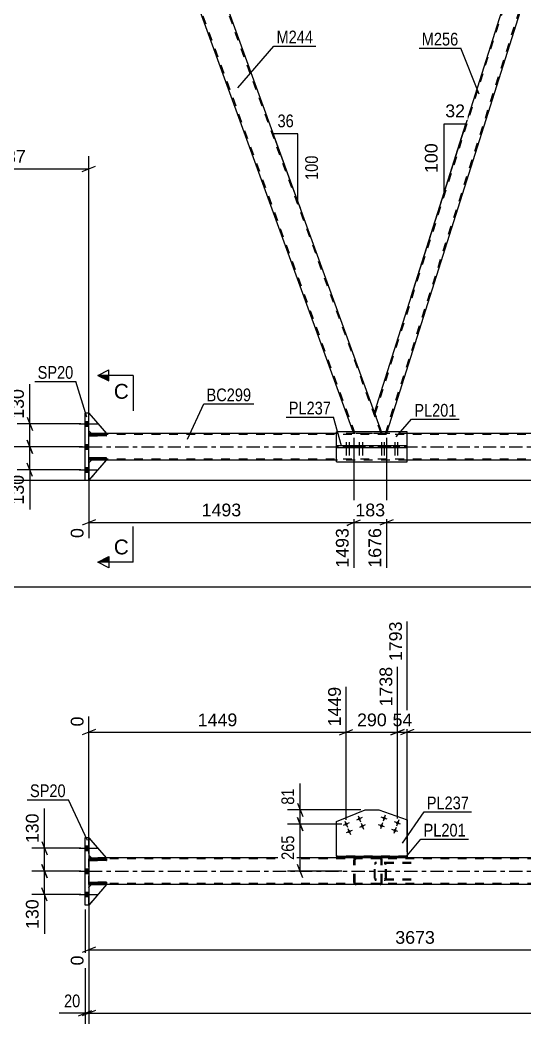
# Model space of a CAD drawing. Header units: millimetres. Extents: x 0 to 841, y -266 to 594.
# Drawn here: x 114.6 to 228.3, y 145.5 to 371.4 of the extents above; entities that cross this region are included whole.
import ezdxf

# ---------------------------------------------------------------- set-up
doc = ezdxf.new("R2010")
doc.units = ezdxf.units.MM
doc.linetypes.add('DXK_LINE_DOT2', pattern=[3.9198, 1.9599, -1.9599])
doc.linetypes.add('DXK_LINE_DOT3', pattern=[5.9187, 2.979, -0.9799, 0.9799, -0.9799])
doc.styles.add('Arial', font='arial.ttf', dxfattribs={"height": 0.2})
doc.styles.add('Arial Narrow', font='ARIALN.TTF', dxfattribs={"height": 0.2})

# ---------------------------------------------------------------- blocks, each defined once
blk = doc.blocks.new('Bolt-317311845-5845 - 5789')
at = {"linetype": 'Continuous'}
for points in [[(130.06, 280.06), (130.06, 281.1), (129.26, 281.1), (129.26, 280.06)], [(130.06, 280.06), (130.06, 281.1), (129.26, 281.1), (129.26, 280.06)], [(130.06, 280.06), (130.06, 281.1), (129.26, 281.1), (129.26, 280.06)], [(130.06, 274.86), (130.06, 275.9), (129.26, 275.9), (129.26, 274.86)], [(130.06, 274.86), (130.06, 275.9), (129.26, 275.9), (129.26, 274.86)], [(130.06, 269.66), (130.06, 270.7), (129.26, 270.7), (129.26, 269.66)], [(130.06, 269.66), (130.06, 270.7), (129.26, 270.7), (129.26, 269.66)], [(130.06, 269.66), (130.06, 270.7), (129.26, 270.7), (129.26, 269.66)]]:
    blk.add_hatch(color=1, dxfattribs=at).paths.add_polyline_path(points)
at = {"color": 1, "linetype": 'Continuous'}
for p, q in [((127.86, 280.58), (132.06, 280.58)), ((127.86, 280.58), (132.06, 280.58)), ((127.86, 280.58), (132.06, 280.58)), ((129.26, 281.1), (130.06, 281.1)), ((129.26, 281.1), (130.06, 281.1)), ((129.26, 281.1), (130.06, 281.1)), ((129.26, 280.06), (130.06, 280.06)), ((129.26, 280.06), (130.06, 280.06)), ((129.26, 280.06), (130.06, 280.06)), ((129.26, 275.9), (130.06, 275.9)), ((129.26, 275.9), (130.06, 275.9)), ((127.86, 275.38), (132.06, 275.38)), ((127.86, 275.38), (132.06, 275.38)), ((129.26, 274.86), (130.06, 274.86)), ((129.26, 274.86), (130.06, 274.86)), ((127.86, 270.18), (132.06, 270.18)), ((127.86, 270.18), (132.06, 270.18)), ((127.86, 270.18), (132.06, 270.18)), ((129.26, 270.7), (130.06, 270.7)), ((129.26, 270.7), (130.06, 270.7)), ((129.26, 270.7), (130.06, 270.7)), ((129.26, 269.66), (130.06, 269.66)), ((129.26, 269.66), (130.06, 269.66)), ((129.26, 269.66), (130.06, 269.66))]:
    blk.add_line(p, q, dxfattribs=at)
blk = doc.blocks.new('Part-317311845-5925 - 5789')
at = {"color": 2, "linetype": 'Continuous'}
for p, q in [((194.42, 283.14), (230.51, 396.98)), ((197.23, 278.78), (233.32, 392.61))]:
    blk.add_line(p, q, dxfattribs=at)
at = {"color": 7, "linetype": 'DXK_LINE_DOT2'}
for p, q in [((194.55, 282.77), (230.89, 397.38)), ((230.51, 396.98), (230.64, 397.38)), ((231.59, 397.38), (230.64, 397.38)), ((233.32, 392.61), (231.59, 397.38)), ((196.85, 278.38), (233.19, 392.98)), ((196.15, 278.38), (194.42, 283.14)), ((197.1, 278.38), (196.15, 278.38)), ((197.23, 278.78), (197.1, 278.38))]:
    blk.add_line(p, q, dxfattribs=at)
blk = doc.blocks.new('Part-317311845-6398 - 5789')
at = {"color": 7, "linetype": 'DXK_LINE_DOT2'}
for p, q in [((152.84, 397.38), (146.45, 397.38)), ((146.6, 396.98), (146.45, 397.38)), ((190.02, 278.38), (146.71, 397.38)), ((195.9, 278.38), (152.58, 397.38)), ((152.99, 396.98), (152.84, 397.38)), ((189.77, 278.38), (189.62, 278.78)), ((196.15, 278.38), (189.77, 278.38)), ((196.15, 278.38), (196, 278.78))]:
    blk.add_line(p, q, dxfattribs=at)
at = {"color": 2, "linetype": 'Continuous'}
for p, q in [((189.62, 278.78), (146.6, 396.98)), ((196, 278.78), (152.99, 396.98))]:
    blk.add_line(p, q, dxfattribs=at)
blk = doc.blocks.new('Part-317311845-5973 - 5789')
at = {"color": 2, "linetype": 'Continuous'}
for p, q in [((129.26, 267.78), (129.26, 282.98)), ((130.06, 282.98), (129.26, 282.98)), ((130.06, 267.78), (130.06, 282.98)), ((130.06, 267.78), (129.26, 267.78))]:
    blk.add_line(p, q, dxfattribs=at)
blk = doc.blocks.new('Bolt-317311845-6224 - 5789')
at = {"linetype": 'Continuous'}
for points in [[(196.34, 275.62), (195.62, 275.62), (195.62, 275.14), (196.34, 275.14)], [(196.95, 275.62), (196.23, 275.62), (196.23, 275.14), (196.95, 275.14)], [(199.36, 275.62), (198.64, 275.62), (198.64, 275.14), (199.36, 275.14)], [(199.96, 275.62), (199.24, 275.62), (199.24, 275.14), (199.96, 275.14)]]:
    blk.add_hatch(color=1, dxfattribs=at).paths.add_polyline_path(points)
at = {"color": 1, "linetype": 'Continuous'}
for p, q in [((195.62, 275.62), (195.62, 275.14)), ((195.98, 276.42), (195.98, 273.42)), ((196.23, 275.62), (196.23, 275.14)), ((196.34, 275.62), (196.34, 275.14)), ((196.59, 276.42), (196.59, 273.42)), ((196.95, 275.62), (196.95, 275.14)), ((198.64, 275.62), (198.64, 275.14)), ((199, 276.42), (199, 273.42)), ((199.24, 275.62), (199.24, 275.14)), ((199.36, 275.62), (199.36, 275.14)), ((199.6, 276.42), (199.6, 273.42)), ((199.96, 275.62), (199.96, 275.14))]:
    blk.add_line(p, q, dxfattribs=at)
blk = doc.blocks.new('Part-317311845-6346 - 5789')
at = {"color": 2, "linetype": 'Continuous'}
for p, q in [((134.06, 278.14), (130.06, 278.14)), ((130.06, 278.14), (130.06, 277.82)), ((134.06, 277.9), (134.06, 278.14)), ((134.06, 277.82), (134.06, 277.9)), ((134.06, 277.82), (130.06, 277.82))]:
    blk.add_line(p, q, dxfattribs=at)
at = {"color": 7, "linetype": 'DXK_LINE_DOT2'}
for p, q in [((130.66, 277.82), (130.66, 278.14)), ((134.06, 277.9), (134.06, 277.9))]:
    blk.add_line(p, q, dxfattribs=at)
blk = doc.blocks.new('Part-317311845-6126 - 5789')
at = {"color": 2, "linetype": 'Continuous'}
for p, q in [((201.77, 278.78), (185.82, 278.78)), ((185.82, 275.62), (185.82, 278.78)), ((201.77, 275.62), (201.77, 278.78)), ((185.82, 271.98), (185.82, 275.14)), ((201.77, 271.98), (201.77, 275.14)), ((185.82, 271.98), (201.77, 271.98))]:
    blk.add_line(p, q, dxfattribs=at)
at = {"color": 7, "linetype": 'DXK_LINE_DOT2'}
for p, q in [((185.82, 275.14), (185.82, 275.62)), ((201.77, 275.14), (201.77, 275.62))]:
    blk.add_line(p, q, dxfattribs=at)
blk = doc.blocks.new('Part-317311845-6131 - 5789')
at = {"color": 2, "linetype": 'Continuous'}
for p, q in [((130.66, 278.38), (130.06, 278.38)), ((185.82, 278.38), (134.06, 278.38)), ((267.88, 278.38), (201.77, 278.38)), ((130.66, 272.38), (130.06, 272.38)), ((185.82, 272.38), (134.06, 272.38)), ((267.88, 272.38), (201.77, 272.38))]:
    blk.add_line(p, q, dxfattribs=at)
at = {"color": 7, "linetype": 'DXK_LINE_DOT2'}
for p, q in [((130.06, 272.38), (130.06, 278.38)), ((722.38, 278.14), (130.06, 278.14)), ((134.06, 278.38), (130.66, 278.38)), ((201.77, 278.38), (185.82, 278.38)), ((722.38, 272.62), (130.06, 272.62)), ((134.06, 272.38), (130.66, 272.38)), ((201.77, 272.38), (185.82, 272.38))]:
    blk.add_line(p, q, dxfattribs=at)
at = {"color": 7, "linetype": 'DXK_LINE_DOT3'}
blk.add_line((130.06, 275.38), (722.38, 275.38), dxfattribs=at)
blk = doc.blocks.new('Bolt-317311845-6143 - 5789')
at = {"linetype": 'Continuous'}
for points in [[(188.38, 275.62), (187.66, 275.62), (187.66, 275.14), (188.38, 275.14)], [(189.05, 275.62), (188.33, 275.62), (188.33, 275.14), (189.05, 275.14)], [(191.34, 275.62), (190.62, 275.62), (190.62, 275.14), (191.34, 275.14)], [(192.02, 275.62), (191.3, 275.62), (191.3, 275.14), (192.02, 275.14)]]:
    blk.add_hatch(color=1, dxfattribs=at).paths.add_polyline_path(points)
at = {"color": 1, "linetype": 'Continuous'}
for p, q in [((187.66, 275.62), (187.66, 275.14)), ((188.02, 276.42), (188.02, 273.42)), ((188.33, 275.62), (188.33, 275.14)), ((188.38, 275.62), (188.38, 275.14)), ((188.69, 276.42), (188.69, 273.42)), ((189.05, 275.62), (189.05, 275.14)), ((190.62, 275.62), (190.62, 275.14)), ((190.98, 276.42), (190.98, 273.42)), ((191.3, 275.62), (191.3, 275.14)), ((191.34, 275.62), (191.34, 275.14)), ((191.66, 276.42), (191.66, 273.42)), ((192.02, 275.62), (192.02, 275.14))]:
    blk.add_line(p, q, dxfattribs=at)
blk = doc.blocks.new('Part-317311845-6238 - 5789')
at = {"color": 2, "linetype": 'Continuous'}
for p, q in [((185.82, 275.14), (185.82, 275.62)), ((201.77, 275.62), (185.82, 275.62)), ((192.3, 275.14), (192.3, 275.62)), ((195.36, 275.14), (195.36, 275.62)), ((201.77, 275.14), (201.77, 275.62)), ((201.77, 275.14), (185.82, 275.14))]:
    blk.add_line(p, q, dxfattribs=at)
blk = doc.blocks.new('Part-317311845-6339 - 5789')
at = {"color": 7, "linetype": 'DXK_LINE_DOT2'}
for p, q in [((130.66, 272.38), (130.06, 271.78)), ((130.06, 267.78), (134.06, 272.38)), ((130.06, 271.78), (130.06, 267.78)), ((134.06, 272.38), (130.66, 272.38))]:
    blk.add_line(p, q, dxfattribs=at)
blk = doc.blocks.new('Part-317311845-6341 - 5789')
at = {"color": 7, "linetype": 'DXK_LINE_DOT2'}
for p, q in [((130.06, 278.98), (130.06, 282.98)), ((130.06, 282.98), (134.06, 278.38)), ((130.66, 278.38), (130.06, 278.98)), ((134.06, 278.38), (130.66, 278.38))]:
    blk.add_line(p, q, dxfattribs=at)
blk = doc.blocks.new('Part-317311845-6345 - 5789')
at = {"color": 2, "linetype": 'Continuous'}
for p, q in [((134.06, 272.94), (130.06, 272.94)), ((130.06, 272.94), (130.06, 272.62)), ((134.06, 272.62), (130.06, 272.62)), ((134.06, 272.86), (134.06, 272.94)), ((134.06, 272.62), (134.06, 272.86))]:
    blk.add_line(p, q, dxfattribs=at)
at = {"color": 7, "linetype": 'DXK_LINE_DOT2'}
for p, q in [((130.66, 272.62), (130.66, 272.94)), ((134.06, 272.86), (134.06, 272.86))]:
    blk.add_line(p, q, dxfattribs=at)
blk = doc.blocks.new('Part-317311845-6347 - 5789')
at = {"color": 7, "linetype": 'DXK_LINE_DOT2'}
for p, q in [((134.06, 272.94), (130.06, 272.94)), ((130.06, 272.94), (130.06, 272.62)), ((130.06, 272.62), (134.06, 272.62)), ((130.66, 272.62), (130.66, 272.94)), ((134.06, 272.62), (134.06, 272.94))]:
    blk.add_line(p, q, dxfattribs=at)
blk = doc.blocks.new('Part-317311845-6348 - 5789')
at = {"color": 7, "linetype": 'DXK_LINE_DOT2'}
for p, q in [((134.06, 278.14), (130.06, 278.14)), ((130.06, 278.14), (130.06, 277.82)), ((130.66, 277.82), (130.66, 278.14)), ((134.06, 277.82), (134.06, 278.14)), ((130.06, 277.82), (134.06, 277.82))]:
    blk.add_line(p, q, dxfattribs=at)
blk = doc.blocks.new('Part-317311845-6373 - 5789')
at = {"color": 2, "linetype": 'Continuous'}
for p, q in [((130.66, 272.38), (130.06, 271.78)), ((130.06, 267.78), (134.06, 272.38)), ((134.06, 272.38), (130.66, 272.38))]:
    blk.add_line(p, q, dxfattribs=at)
at = {"color": 7, "linetype": 'DXK_LINE_DOT2'}
blk.add_line((130.06, 271.78), (130.06, 267.78), dxfattribs=at)
blk = doc.blocks.new('Part-317311845-6375 - 5789')
at = {"color": 2, "linetype": 'Continuous'}
for p, q in [((130.06, 282.98), (134.06, 278.38)), ((130.66, 278.38), (130.06, 278.98)), ((134.06, 278.38), (130.66, 278.38))]:
    blk.add_line(p, q, dxfattribs=at)
at = {"color": 7, "linetype": 'DXK_LINE_DOT2'}
blk.add_line((130.06, 278.98), (130.06, 282.98), dxfattribs=at)
blk = doc.blocks.new('Bolt-317311845-7941 - 7789')
at = {"linetype": 'Continuous'}
for points in [[(191.31, 191.82, -1), (190.65, 191.55, -1)], [(188.35, 190.61, -1), (187.68, 190.34, -1)], [(191.99, 190.15, -1), (191.33, 189.88, -1)], [(189.03, 188.94, -1), (188.36, 188.67, -1)]]:
    blk.add_hatch(color=1, dxfattribs=at).paths.add_polyline_path(points)
at = {"color": 1, "linetype": 'Continuous'}
for p, q in [((190.71, 192.35), (191.25, 191.01)), ((188.68, 190.75), (187.35, 190.21)), ((187.75, 191.14), (188.29, 189.81)), ((191.65, 191.95), (190.31, 191.41)), ((192.33, 190.29), (190.99, 189.74)), ((191.39, 190.68), (191.93, 189.35)), ((189.36, 189.08), (188.03, 188.54)), ((188.42, 189.48), (188.97, 188.14))]:
    blk.add_line(p, q, dxfattribs=at)
blk = doc.blocks.new('Part-317311845-7871 - 7789')
at = {"color": 2, "linetype": 'Continuous'}
for p, q in [((185.82, 191.1), (192.3, 193.73)), ((192.3, 193.73), (195.36, 193.73)), ((195.36, 193.73), (201.77, 191.46)), ((185.82, 183.28), (185.82, 191.1)), ((201.77, 191.46), (201.77, 183.28))]:
    blk.add_line(p, q, dxfattribs=at)
at = {"color": 7, "linetype": 'DXK_LINE_DOT2'}
blk.add_line((201.77, 183.28), (185.82, 183.28), dxfattribs=at)
blk = doc.blocks.new('Part-317311845-7963 - 7789')
at = {"color": 7, "linetype": 'DXK_LINE_DOT2'}
for p, q in [((130.06, 176.28), (130.66, 176.88)), ((134.06, 176.88), (130.06, 172.28)), ((130.06, 172.28), (130.06, 176.28)), ((130.66, 176.88), (134.06, 176.88))]:
    blk.add_line(p, q, dxfattribs=at)
blk = doc.blocks.new('Part-317311845-7900 - 7789')
at = {"color": 2, "linetype": 'Continuous'}
for p, q in [((185.82, 183.28), (201.77, 183.28)), ((185.82, 183.28), (185.82, 182.88)), ((201.77, 183.28), (201.77, 182.88)), ((201.77, 182.88), (185.82, 182.88))]:
    blk.add_line(p, q, dxfattribs=at)
blk = doc.blocks.new('Bolt-317311845-7903 - 7789')
at = {"linetype": 'Continuous'}
for points in [[(130.06, 184.56), (130.06, 185.6), (129.26, 185.6), (129.26, 184.56)], [(130.06, 184.56), (130.06, 185.6), (129.26, 185.6), (129.26, 184.56)], [(130.06, 184.56), (130.06, 185.6), (129.26, 185.6), (129.26, 184.56)], [(130.06, 179.36), (130.06, 180.4), (129.26, 180.4), (129.26, 179.36)], [(130.06, 179.36), (130.06, 180.4), (129.26, 180.4), (129.26, 179.36)], [(130.06, 174.16), (130.06, 175.2), (129.26, 175.2), (129.26, 174.16)], [(130.06, 174.16), (130.06, 175.2), (129.26, 175.2), (129.26, 174.16)], [(130.06, 174.16), (130.06, 175.2), (129.26, 175.2), (129.26, 174.16)]]:
    blk.add_hatch(color=1, dxfattribs=at).paths.add_polyline_path(points)
at = {"color": 1, "linetype": 'Continuous'}
for p, q in [((129.26, 185.6), (130.06, 185.6)), ((129.26, 185.6), (130.06, 185.6)), ((129.26, 185.6), (130.06, 185.6)), ((127.86, 185.08), (132.06, 185.08)), ((127.86, 185.08), (132.06, 185.08)), ((127.86, 185.08), (132.06, 185.08)), ((129.26, 184.56), (130.06, 184.56)), ((129.26, 184.56), (130.06, 184.56)), ((129.26, 184.56), (130.06, 184.56)), ((127.86, 179.88), (132.06, 179.88)), ((127.86, 179.88), (132.06, 179.88)), ((129.26, 180.4), (130.06, 180.4)), ((129.26, 180.4), (130.06, 180.4)), ((129.26, 179.36), (130.06, 179.36)), ((129.26, 179.36), (130.06, 179.36)), ((127.86, 174.68), (132.06, 174.68)), ((127.86, 174.68), (132.06, 174.68)), ((127.86, 174.68), (132.06, 174.68)), ((129.26, 175.2), (130.06, 175.2)), ((129.26, 175.2), (130.06, 175.2)), ((129.26, 175.2), (130.06, 175.2)), ((129.26, 174.16), (130.06, 174.16)), ((129.26, 174.16), (130.06, 174.16)), ((129.26, 174.16), (130.06, 174.16))]:
    blk.add_line(p, q, dxfattribs=at)
blk = doc.blocks.new('Part-317311845-7910 - 7789')
at = {"color": 2, "linetype": 'Continuous'}
for p, q in [((130.66, 182.88), (130.06, 182.88)), ((185.82, 182.88), (134.06, 182.88)), ((267.88, 182.88), (201.77, 182.88)), ((130.66, 176.88), (130.06, 176.88)), ((276.2, 176.88), (134.06, 176.88))]:
    blk.add_line(p, q, dxfattribs=at)
at = {"color": 7, "linetype": 'DXK_LINE_DOT2'}
for p, q in [((130.06, 182.88), (130.06, 177.36)), ((720.78, 182.64), (130.06, 182.64)), ((130.06, 176.88), (130.06, 182.4)), ((134.06, 182.88), (130.66, 182.88)), ((201.77, 182.88), (185.82, 182.88)), ((720.78, 177.12), (130.06, 177.12)), ((134.06, 176.88), (130.66, 176.88))]:
    blk.add_line(p, q, dxfattribs=at)
at = {"color": 7, "linetype": 'DXK_LINE_DOT3'}
blk.add_line((130.06, 179.88), (720.78, 179.88), dxfattribs=at)
blk = doc.blocks.new('Bolt-317311845-7853 - 7789')
at = {"linetype": 'Continuous'}
for points in [[(196.92, 191.69, -1), (196.25, 191.93, -1)], [(196.32, 189.99, -1), (195.64, 190.23, -1)], [(199.94, 190.62, -1), (199.26, 190.86, -1)], [(199.34, 188.92, -1), (198.66, 189.16, -1)]]:
    blk.add_hatch(color=1, dxfattribs=at).paths.add_polyline_path(points)
at = {"color": 1, "linetype": 'Continuous'}
for p, q in [((197.26, 191.57), (195.91, 192.05)), ((196.83, 192.49), (196.34, 191.13)), ((196.66, 189.87), (195.31, 190.35)), ((196.22, 190.79), (195.74, 189.43)), ((200.28, 190.5), (198.92, 190.98)), ((199.84, 191.42), (199.36, 190.06)), ((199.68, 188.8), (198.32, 189.28)), ((199.24, 189.72), (198.76, 188.36))]:
    blk.add_line(p, q, dxfattribs=at)
blk = doc.blocks.new('Part-317311845-8036 - 7789')
at = {"color": 2, "linetype": 'Continuous'}
for p, q in [((129.26, 187.48), (130.06, 187.48)), ((129.26, 172.28), (129.26, 187.48)), ((130.06, 187.48), (130.06, 172.28)), ((130.06, 172.28), (129.26, 172.28))]:
    blk.add_line(p, q, dxfattribs=at)
at = {"color": 7, "linetype": 'DXK_LINE_DOT2'}
for p, q in [((129.26, 172.28), (129.26, 187.48)), ((130.06, 187.48), (130.06, 172.28))]:
    blk.add_line(p, q, dxfattribs=at)
blk = doc.blocks.new('Part-317311845-7909 - 7789')
at = {"color": 7, "linetype": 'DXK_LINE_DOT2'}
for p, q in [((195.64, 182.88), (183.28, 182.88)), ((195.64, 182.64), (183.28, 182.64)), ((189.81, 182.58), (189.77, 182.4)), ((189.77, 177.36), (189.77, 182.4)), ((190.02, 182.4), (190.04, 182.49)), ((190.02, 177.36), (190.02, 182.4)), ((190.04, 182.49), (190.1, 182.57)), ((190.28, 182.88), (190.08, 182.84)), ((190.1, 182.57), (190.18, 182.62)), ((190.18, 182.62), (190.28, 182.64)), ((195.84, 182.84), (195.64, 182.88)), ((195.64, 182.64), (195.74, 182.62)), ((195.74, 182.62), (195.82, 182.57)), ((195.82, 182.57), (195.88, 182.49)), ((195.88, 182.49), (195.9, 182.4)), ((195.9, 177.36), (195.9, 182.4)), ((196.15, 182.4), (196.11, 182.58)), ((196.15, 177.36), (196.15, 182.4)), ((195.64, 177.12), (183.28, 177.12)), ((195.64, 176.88), (183.28, 176.88)), ((189.77, 177.36), (189.81, 177.17)), ((190.04, 177.27), (190.02, 177.36)), ((190.1, 177.19), (190.04, 177.27)), ((190.08, 176.91), (190.28, 176.88)), ((190.18, 177.14), (190.1, 177.19)), ((190.28, 177.12), (190.18, 177.14)), ((195.74, 177.14), (195.64, 177.12)), ((195.64, 176.88), (195.84, 176.91)), ((195.82, 177.19), (195.74, 177.14)), ((195.88, 177.27), (195.82, 177.19)), ((195.9, 177.36), (195.88, 177.27)), ((196.11, 177.17), (196.15, 177.36))]:
    blk.add_line(p, q, dxfattribs=at)
for centre, start, end in [((190.26, 182.38), 110.7583, 155.68), ((195.66, 182.38), 24.32, 69.2417), ((190.26, 177.38), 204.32, 249.2417), ((195.66, 177.38), 290.7583, 335.68)]:
    blk.add_arc(centre, 0.496, start, end, dxfattribs=at)
blk = doc.blocks.new('Part-317311845-7924 - 7789')
at = {"color": 2, "linetype": 'Continuous'}
for p, q in [((134.06, 182.88), (130.06, 187.48)), ((130.06, 183.48), (130.66, 182.88)), ((130.66, 182.88), (134.06, 182.88))]:
    blk.add_line(p, q, dxfattribs=at)
at = {"color": 7, "linetype": 'DXK_LINE_DOT2'}
blk.add_line((130.06, 187.48), (130.06, 183.48), dxfattribs=at)
blk = doc.blocks.new('Part-317311845-7961 - 7789')
at = {"color": 7, "linetype": 'DXK_LINE_DOT2'}
for p, q in [((134.06, 182.88), (130.06, 187.48)), ((130.06, 187.48), (130.06, 183.48)), ((130.06, 183.48), (130.66, 182.88)), ((130.66, 182.88), (134.06, 182.88))]:
    blk.add_line(p, q, dxfattribs=at)
blk = doc.blocks.new('Part-317311845-7977 - 7789')
at = {"color": 2, "linetype": 'Continuous'}
for p, q in [((130.06, 182.64), (134.06, 182.64)), ((130.06, 182.64), (130.06, 182.32)), ((134.06, 182.32), (130.06, 182.32)), ((134.06, 182.64), (134.06, 182.32))]:
    blk.add_line(p, q, dxfattribs=at)
at = {"color": 7, "linetype": 'DXK_LINE_DOT2'}
for p, q in [((130.06, 182.32), (130.06, 182.64)), ((130.66, 182.32), (130.66, 182.64))]:
    blk.add_line(p, q, dxfattribs=at)
blk = doc.blocks.new('Part-317311845-8002 - 7789')
at = {"color": 2, "linetype": 'Continuous'}
for p, q in [((130.06, 177.44), (134.06, 177.44)), ((130.06, 177.44), (130.06, 177.12)), ((134.06, 177.12), (130.06, 177.12)), ((134.06, 177.44), (134.06, 177.12))]:
    blk.add_line(p, q, dxfattribs=at)
at = {"color": 7, "linetype": 'DXK_LINE_DOT2'}
for p, q in [((130.06, 177.12), (130.06, 177.44)), ((130.66, 177.12), (130.66, 177.44))]:
    blk.add_line(p, q, dxfattribs=at)
blk = doc.blocks.new('Part-317311845-8023 - 7789')
at = {"color": 7, "linetype": 'DXK_LINE_DOT2'}
for p, q in [((134.06, 182.64), (130.06, 182.64)), ((130.06, 182.64), (130.06, 182.32)), ((130.06, 182.32), (134.06, 182.32)), ((130.66, 182.32), (130.66, 182.64)), ((134.06, 182.32), (134.06, 182.64))]:
    blk.add_line(p, q, dxfattribs=at)
blk = doc.blocks.new('Part-317311845-8037 - 7789')
at = {"color": 7, "linetype": 'DXK_LINE_DOT2'}
for p, q in [((194.44, 181.58), (194.42, 181.4)), ((194.42, 178.36), (194.42, 181.4)), ((194.5, 181.74), (194.44, 181.58)), ((194.58, 181.84), (194.5, 181.74)), ((194.55, 181.4), (194.56, 181.49)), ((194.55, 178.36), (194.55, 181.4)), ((194.56, 181.49), (194.59, 181.57)), ((194.69, 181.88), (194.58, 181.84)), ((194.59, 181.57), (194.63, 181.62)), ((194.63, 181.62), (194.69, 181.64)), ((202.69, 181.88), (194.69, 181.88)), ((202.69, 181.64), (194.69, 181.64)), ((196.15, 181.64), (196.15, 181.88)), ((196.79, 181.84), (196.6, 181.88)), ((196.6, 181.64), (196.69, 181.62)), ((196.69, 181.62), (196.78, 181.57)), ((196.78, 181.57), (196.83, 181.49)), ((196.83, 181.49), (196.85, 181.4)), ((196.85, 178.36), (196.85, 181.4)), ((197.1, 181.4), (197.06, 181.58)), ((197.1, 178.36), (197.1, 181.4)), ((194.42, 178.36), (194.44, 178.17)), ((194.44, 178.17), (194.5, 178.02)), ((194.5, 178.02), (194.58, 177.91)), ((194.56, 178.27), (194.55, 178.36)), ((194.59, 178.19), (194.56, 178.27)), ((194.58, 177.91), (194.69, 177.88)), ((194.63, 178.14), (194.59, 178.19)), ((194.69, 178.12), (194.63, 178.14)), ((202.69, 178.12), (194.69, 178.12)), ((202.69, 177.88), (194.69, 177.88)), ((196.15, 177.88), (196.15, 178.12)), ((196.69, 178.14), (196.6, 178.12)), ((196.6, 177.88), (196.79, 177.91)), ((196.78, 178.19), (196.69, 178.14)), ((196.83, 178.27), (196.78, 178.19)), ((196.85, 178.36), (196.83, 178.27)), ((197.06, 178.17), (197.1, 178.36))]:
    blk.add_line(p, q, dxfattribs=at)
for centre, start, end in [((196.61, 181.38), 23.8951, 68.8487), ((196.61, 178.37), 291.1513, 336.1049)]:
    blk.add_arc(centre, 0.492, start, end, dxfattribs=at)
blk = doc.blocks.new('Part-317311845-8044 - 7789')
at = {"color": 2, "linetype": 'Continuous'}
for p, q in [((130.06, 176.28), (130.66, 176.88)), ((134.06, 176.88), (130.06, 172.28)), ((130.66, 176.88), (134.06, 176.88))]:
    blk.add_line(p, q, dxfattribs=at)
at = {"color": 7, "linetype": 'DXK_LINE_DOT2'}
blk.add_line((130.06, 172.28), (130.06, 176.28), dxfattribs=at)
blk = doc.blocks.new('Part-317311845-8106 - 7789')
at = {"color": 7, "linetype": 'DXK_LINE_DOT2'}
for p, q in [((134.06, 177.44), (130.06, 177.44)), ((130.06, 177.44), (130.06, 177.12)), ((130.06, 177.12), (134.06, 177.12)), ((130.66, 177.12), (130.66, 177.44)), ((134.06, 177.12), (134.06, 177.44))]:
    blk.add_line(p, q, dxfattribs=at)
blk = doc.blocks.new('AngleDimension-317311845-26142 - 5789')
at = {"color": 7, "linetype": 'Continuous'}
for p, q in [((177.16, 345.79), (171.61, 345.79)), ((177.16, 330.57), (171.61, 345.79)), ((177.16, 330.57), (177.16, 345.79)), ((177.7, 329.08), (177.16, 330.57))]:
    blk.add_line(p, q, dxfattribs=at)
at = {"color": 0}
for points in [[(176.81, 346.69), (176.81, 350.89), (171.96, 350.89), (171.96, 346.69)], [(182.25, 341.52), (178.05, 341.52), (178.05, 334.84), (182.25, 334.84)]]:
    blk.add_wipeout(points, dxfattribs=at)
at = {"color": 3, "style": 'Arial Narrow'}
blk.add_text('36', height=2.863, dxfattribs=at).set_placement((172.56, 347.29))
blk.add_text('100', height=2.863, rotation=90.0002, dxfattribs=at).set_placement((181.66, 335.44))
blk = doc.blocks.new('StraightDimension-317311845-6783 - 5789')
at = {"color": 7, "linetype": 'Continuous'}
for p, q in [((116.18, 276.88), (117.38, 273.88)), ((128.66, 275.38), (113.93, 275.38)), ((116.78, 270.18), (116.78, 275.38)), ((117.38, 268.68), (116.18, 271.68)), ((128.26, 270.18), (113.93, 270.18))]:
    blk.add_line(p, q, dxfattribs=at)
at = {"color": 0}
blk.add_wipeout([(116.03, 269.65), (111.83, 269.65), (111.83, 261.78), (116.03, 261.78)], dxfattribs=at)
at = {"color": 7, "linetype": 'Continuous'}
blk.add_line((116.78, 270.18), (116.78, 261.25), dxfattribs=at)
blk.add_line((116.78, 270.18), (116.78, 261.25), dxfattribs=at)
at = {"color": 3, "style": 'Arial'}
blk.add_text('130', height=2.865, rotation=90.0002, dxfattribs=at).set_placement((115.43, 262.38))
blk = doc.blocks.new('StraightDimension-317311845-6845 - 5789')
at = {"color": 7, "linetype": 'Continuous'}
for p, q in [((95.16, 418.5), (59.48, 418.5)), ((62.93, 417), (61.73, 420)), ((62.33, 267.78), (62.33, 418.5)), ((61.73, 269.28), (62.93, 266.28)), ((270.6, 267.78), (59.48, 267.78))]:
    blk.add_line(p, q, dxfattribs=at)
at = {"color": 0}
blk.add_wipeout([(61.58, 348.19), (57.38, 348.19), (57.38, 338.09), (61.58, 338.09)], dxfattribs=at)
at = {"color": 3, "style": 'Arial'}
blk.add_text('3768', height=2.865, rotation=90.0002, dxfattribs=at).set_placement((60.98, 338.69))
blk = doc.blocks.new('StraightDimension-317311845-13149 - 5789')
at = {"color": 7, "linetype": 'Continuous'}
for p, q in [((189.77, 277.38), (189.77, 248.19)), ((130.06, 271.38), (130.06, 254.86)), ((131.56, 258.99), (128.56, 257.79)), ((130.06, 258.39), (189.77, 258.39)), ((188.27, 257.79), (191.27, 258.99))]:
    blk.add_line(p, q, dxfattribs=at)
at = {"color": 0}
blk.add_wipeout([(164.96, 259.14), (164.96, 263.34), (154.87, 263.34), (154.87, 259.14)], dxfattribs=at)
at = {"color": 0, "linetype": 'Continuous'}
for points in [[(129.46, 257.69), (125.26, 257.69), (125.26, 254.26), (129.46, 254.26)], [(189.17, 257.69), (184.97, 257.69), (184.97, 247.59), (189.17, 247.59)]]:
    blk.add_wipeout(points, dxfattribs=at)
at = {"color": 3, "style": 'Arial'}
blk.add_text('1493', height=2.865, dxfattribs=at).set_placement((155.47, 259.74))
at = {"color": 3, "linetype": 'Continuous', "style": 'Arial'}
for s, height, p in [('0', 2.87, (128.86, 254.86)), ('1493', 2.865, (188.57, 248.19))]:
    blk.add_text(s, height=height, rotation=90.0002, dxfattribs=at).set_placement(p)
blk = doc.blocks.new('StraightDimension-317311845-6796 - 5789')
at = {"color": 7, "linetype": 'Continuous'}
for p, q in [((128.26, 280.58), (113.93, 280.58)), ((116.18, 282.08), (117.38, 279.08)), ((116.78, 275.38), (116.78, 280.58)), ((117.38, 273.88), (116.18, 276.88)), ((128.66, 275.38), (113.93, 275.38))]:
    blk.add_line(p, q, dxfattribs=at)
at = {"color": 0}
blk.add_wipeout([(116.03, 288.97), (111.83, 288.97), (111.83, 281.1), (116.03, 281.1)], dxfattribs=at)
at = {"color": 7, "linetype": 'Continuous'}
blk.add_line((116.78, 280.58), (116.78, 289.5), dxfattribs=at)
blk.add_line((116.78, 280.58), (116.78, 289.5), dxfattribs=at)
at = {"color": 3, "style": 'Arial'}
blk.add_text('130', height=2.865, rotation=90.0002, dxfattribs=at).set_placement((115.43, 281.7))
blk = doc.blocks.new('StraightDimension-317311845-6910 - 5789')
at = {"color": 7, "linetype": 'Continuous'}
for p, q in [((92.75, 396.38), (92.75, 335.54)), ((130.06, 279.38), (130.06, 340.79)), ((94.25, 338.54), (91.25, 337.34)), ((92.75, 337.94), (130.06, 337.94)), ((128.56, 337.34), (131.56, 338.54))]:
    blk.add_line(p, q, dxfattribs=at)
at = {"color": 0}
blk.add_wipeout([(116.46, 338.69), (116.46, 342.89), (106.36, 342.89), (106.36, 338.69)], dxfattribs=at)
at = {"color": 3, "style": 'Arial'}
blk.add_text('1137', height=2.865, dxfattribs=at).set_placement((106.96, 339.29))
blk = doc.blocks.new('StraightDimension-317311845-6935 - 5789')
at = {"color": 7, "linetype": 'Continuous'}
blk.add_line((91.95, 243.89), (736.88, 243.89), dxfattribs=at)
blk = doc.blocks.new('StraightDimension-317311845-13147 - 5789')
at = {"color": 7, "linetype": 'Continuous'}
for p, q in [((197.1, 277.38), (197.1, 248.19)), ((274.9, 277.38), (274.9, 248.19)), ((198.6, 258.99), (195.6, 257.79)), ((197.1, 258.39), (274.9, 258.39)), ((273.4, 257.79), (276.4, 258.99))]:
    blk.add_line(p, q, dxfattribs=at)
at = {"color": 0}
blk.add_wipeout([(241.05, 259.14), (241.05, 263.34), (230.95, 263.34), (230.95, 259.14)], dxfattribs=at)
at = {"color": 0, "linetype": 'Continuous'}
blk.add_wipeout([(274.3, 257.69), (270.1, 257.69), (270.1, 247.59), (274.3, 247.59)], dxfattribs=at)
at = {"color": 3, "style": 'Arial'}
blk.add_text('1945', height=2.865, dxfattribs=at).set_placement((231.55, 259.74))
at = {"color": 3, "linetype": 'Continuous', "style": 'Arial'}
blk.add_text('3621', height=2.865, rotation=90.0002, dxfattribs=at).set_placement((273.7, 248.19))
blk = doc.blocks.new('StraightDimension-317311845-7735 - 5789')
at = {"color": 7, "linetype": 'Continuous'}
for p, q in [((90.95, 400.38), (66.32, 400.38)), ((69.77, 398.88), (68.57, 401.88)), ((69.17, 275.38), (69.17, 400.38)), ((68.57, 276.88), (69.77, 273.88)), ((128.26, 275.38), (66.32, 275.38))]:
    blk.add_line(p, q, dxfattribs=at)
at = {"color": 0}
blk.add_wipeout([(68.42, 342.92), (64.22, 342.92), (64.22, 332.83), (68.42, 332.83)], dxfattribs=at)
at = {"color": 3, "style": 'Arial'}
blk.add_text('3125', height=2.865, rotation=90.0002, dxfattribs=at).set_placement((67.82, 333.43))
blk = doc.blocks.new('AngleDimension-317311845-7637 - 5789')
at = {"color": 7, "linetype": 'Continuous'}
for p, q in [((210.1, 348.05), (215, 348.05)), ((210.1, 332.61), (215, 348.05)), ((210.1, 332.61), (210.1, 348.05)), ((202.69, 309.22), (210.1, 332.61))]:
    blk.add_line(p, q, dxfattribs=at)
at = {"color": 0}
for points in [[(215.37, 348.95), (215.37, 353.15), (209.73, 353.15), (209.73, 348.95)], [(209.2, 344.27), (205, 344.27), (205, 336.4), (209.2, 336.4)]]:
    blk.add_wipeout(points, dxfattribs=at)
at = {"color": 3, "style": 'Arial'}
blk.add_text('32', height=2.865, dxfattribs=at).set_placement((210.33, 349.55))
blk.add_text('100', height=2.865, rotation=90.0002, dxfattribs=at).set_placement((208.6, 337))
blk = doc.blocks.new('StraightDimension-317311845-13148 - 5789')
at = {"color": 7, "linetype": 'Continuous'}
for p, q in [((189.77, 277.38), (189.77, 248.19)), ((197.1, 277.38), (197.1, 248.19)), ((188.27, 257.79), (191.27, 258.99)), ((189.77, 258.39), (197.1, 258.39)), ((198.6, 258.99), (195.6, 257.79))]:
    blk.add_line(p, q, dxfattribs=at)
at = {"color": 0}
blk.add_wipeout([(197.37, 259.14), (197.37, 263.34), (189.5, 263.34), (189.5, 259.14)], dxfattribs=at)
at = {"color": 0, "linetype": 'Continuous'}
blk.add_wipeout([(196.5, 257.69), (192.3, 257.69), (192.3, 247.59), (196.5, 247.59)], dxfattribs=at)
at = {"color": 3, "style": 'Arial'}
blk.add_text('183', height=2.865, dxfattribs=at).set_placement((190.1, 259.74))
at = {"color": 3, "linetype": 'Continuous', "style": 'Arial'}
blk.add_text('1676', height=2.865, rotation=90.0002, dxfattribs=at).set_placement((195.9, 248.19))
blk = doc.blocks.new('StraightDimension-317311845-8167 - 7789')
at = {"color": 7, "linetype": 'Continuous'}
for p, q in [((201.77, 184.28), (201.77, 236.05)), ((270.05, 201.85), (270.05, 221.35)), ((203.27, 211.76), (200.27, 210.56)), ((201.77, 211.16), (270.05, 211.16)), ((268.55, 210.56), (271.55, 211.76))]:
    blk.add_line(p, q, dxfattribs=at)
at = {"color": 0, "linetype": 'Continuous'}
blk.add_wipeout([(269.45, 221.95), (265.25, 221.95), (265.25, 211.86), (269.45, 211.86)], dxfattribs=at)
at = {"color": 0}
blk.add_wipeout([(240.95, 211.91), (240.95, 216.11), (230.86, 216.11), (230.86, 211.91)], dxfattribs=at)
at = {"color": 3, "linetype": 'Continuous', "style": 'Arial'}
blk.add_text('3500', height=2.865, rotation=90.0002, dxfattribs=at).set_placement((268.85, 212.46))
at = {"color": 3, "style": 'Arial'}
blk.add_text('1707', height=2.865, dxfattribs=at).set_placement((231.46, 212.51))
blk = doc.blocks.new('StraightDimension-317311845-27251 - 7789')
at = {"color": 7, "linetype": 'Continuous'}
for p, q in [((129.26, 171.28), (129.26, 145.52)), ((130.06, 171.28), (130.06, 145.52)), ((127.76, 147.32), (130.76, 148.52)), ((131.56, 148.52), (128.56, 147.32)), ((129.26, 147.92), (130.06, 147.92))]:
    blk.add_line(p, q, dxfattribs=at)
at = {"color": 0}
blk.add_wipeout([(128.74, 148.67), (128.74, 152.87), (123.88, 152.87), (123.88, 148.67)], dxfattribs=at)
at = {"color": 7, "linetype": 'Continuous'}
blk.add_line((129.26, 147.92), (123.36, 147.92), dxfattribs=at)
blk.add_line((129.26, 147.92), (123.36, 147.92), dxfattribs=at)
at = {"color": 3, "style": 'Arial Narrow'}
blk.add_text('20', height=2.863, dxfattribs=at).set_placement((124.48, 149.27))
blk = doc.blocks.new('StraightDimension-317311845-8168 - 7789')
at = {"color": 7, "linetype": 'Continuous'}
for p, q in [((201.77, 184.28), (201.77, 236.05)), ((199.6, 191.74), (199.6, 225.85)), ((198.1, 210.56), (201.1, 211.76)), ((199.6, 211.16), (201.77, 211.16)), ((203.27, 211.76), (200.27, 210.56))]:
    blk.add_line(p, q, dxfattribs=at)
at = {"color": 0, "linetype": 'Continuous'}
blk.add_wipeout([(201.17, 236.65), (196.97, 236.65), (196.97, 226.56), (201.17, 226.56)], dxfattribs=at)
at = {"color": 0}
blk.add_wipeout([(203.51, 211.91), (203.51, 216.11), (197.86, 216.11), (197.86, 211.91)], dxfattribs=at)
at = {"color": 3, "linetype": 'Continuous', "style": 'Arial'}
blk.add_text('1793', height=2.865, rotation=90.0002, dxfattribs=at).set_placement((200.57, 227.16))
at = {"color": 3, "style": 'Arial'}
blk.add_text('54', height=2.865, dxfattribs=at).set_placement((198.46, 212.51))
blk = doc.blocks.new('StraightDimension-317311845-8169 - 7789')
at = {"color": 7, "linetype": 'Continuous'}
for p, q in [((199.6, 191.74), (199.6, 225.85)), ((188.02, 191.48), (188.02, 221.35)), ((186.52, 210.56), (189.52, 211.76)), ((188.02, 211.16), (199.6, 211.16)), ((201.1, 211.76), (198.1, 210.56))]:
    blk.add_line(p, q, dxfattribs=at)
at = {"color": 0}
blk.add_wipeout([(197.74, 211.91), (197.74, 216.11), (189.87, 216.11), (189.87, 211.91)], dxfattribs=at)
at = {"color": 0, "linetype": 'Continuous'}
blk.add_wipeout([(199, 226.45), (194.8, 226.45), (194.8, 216.36), (199, 216.36)], dxfattribs=at)
at = {"color": 3, "linetype": 'Continuous', "style": 'Arial'}
blk.add_text('1738', height=2.865, rotation=90.0002, dxfattribs=at).set_placement((198.4, 216.96))
at = {"color": 3, "style": 'Arial'}
blk.add_text('290', height=2.865, dxfattribs=at).set_placement((190.47, 212.51))
blk = doc.blocks.new('StraightDimension-317311845-8170 - 7789')
at = {"color": 7, "linetype": 'Continuous'}
for p, q in [((188.02, 191.48), (188.02, 221.35)), ((130.06, 183.88), (130.06, 214.68)), ((131.56, 211.76), (128.56, 210.56)), ((130.06, 211.16), (188.02, 211.16)), ((186.52, 210.56), (189.52, 211.76))]:
    blk.add_line(p, q, dxfattribs=at)
at = {"color": 0, "linetype": 'Continuous'}
for points in [[(187.42, 221.95), (183.22, 221.95), (183.22, 211.86), (187.42, 211.86)], [(129.46, 215.28), (125.26, 215.28), (125.26, 211.86), (129.46, 211.86)]]:
    blk.add_wipeout(points, dxfattribs=at)
at = {"color": 0}
blk.add_wipeout([(164.09, 211.91), (164.09, 216.11), (153.99, 216.11), (153.99, 211.91)], dxfattribs=at)
at = {"color": 3, "linetype": 'Continuous', "style": 'Arial'}
for s, height, p in [('1449', 2.865, (186.82, 212.46)), ('0', 2.87, (128.86, 212.46))]:
    blk.add_text(s, height=height, rotation=90.0002, dxfattribs=at).set_placement(p)
at = {"color": 3, "style": 'Arial'}
blk.add_text('1449', height=2.865, dxfattribs=at).set_placement((154.59, 212.51))
blk = doc.blocks.new('StraightDimension-317311845-8351 - 7789')
at = {"color": 7, "linetype": 'Continuous'}
for p, q in [((130.06, 175.88), (130.06, 158.68)), ((277, 175.48), (277, 152.01)), ((131.56, 162.81), (128.56, 161.61)), ((275.5, 161.61), (278.5, 162.81)), ((130.06, 162.21), (277, 162.21))]:
    blk.add_line(p, q, dxfattribs=at)
at = {"color": 0}
blk.add_wipeout([(208.58, 162.96), (208.58, 167.16), (198.48, 167.16), (198.48, 162.96)], dxfattribs=at)
at = {"color": 0, "linetype": 'Continuous'}
for points in [[(129.46, 161.51), (125.26, 161.51), (125.26, 158.08), (129.46, 158.08)], [(276.4, 161.51), (272.2, 161.51), (272.2, 151.41), (276.4, 151.41)]]:
    blk.add_wipeout(points, dxfattribs=at)
at = {"color": 3, "style": 'Arial'}
blk.add_text('3673', height=2.865, dxfattribs=at).set_placement((199.08, 163.56))
at = {"color": 3, "linetype": 'Continuous', "style": 'Arial'}
for s, height, p in [('0', 2.87, (128.86, 158.68)), ('3673', 2.865, (275.8, 152.01))]:
    blk.add_text(s, height=height, rotation=90.0002, dxfattribs=at).set_placement(p)
blk = doc.blocks.new('StraightDimension-317311845-8390 - 7789')
at = {"color": 7, "linetype": 'Continuous'}
for p, q in [((119.5, 186.58), (120.7, 183.58)), ((128.26, 185.08), (117.25, 185.08)), ((120.1, 179.88), (120.1, 185.08)), ((120.7, 178.38), (119.5, 181.38)), ((128.26, 179.88), (117.25, 179.88))]:
    blk.add_line(p, q, dxfattribs=at)
at = {"color": 0}
blk.add_wipeout([(119.35, 193.47), (115.15, 193.47), (115.15, 185.6), (119.35, 185.6)], dxfattribs=at)
at = {"color": 7, "linetype": 'Continuous'}
blk.add_line((120.1, 185.08), (120.1, 194), dxfattribs=at)
blk.add_line((120.1, 185.08), (120.1, 194), dxfattribs=at)
at = {"color": 3, "style": 'Arial'}
blk.add_text('130', height=2.865, rotation=90.0002, dxfattribs=at).set_placement((118.75, 186.2))
blk = doc.blocks.new('StraightDimension-317311845-8398 - 7789')
at = {"color": 7, "linetype": 'Continuous'}
for p, q in [((119.5, 181.38), (120.7, 178.38)), ((128.26, 179.88), (117.25, 179.88)), ((120.1, 174.68), (120.1, 179.88)), ((128.26, 174.68), (117.25, 174.68)), ((120.7, 173.18), (119.5, 176.18))]:
    blk.add_line(p, q, dxfattribs=at)
at = {"color": 0}
blk.add_wipeout([(119.35, 174.15), (115.15, 174.15), (115.15, 166.28), (119.35, 166.28)], dxfattribs=at)
at = {"color": 7, "linetype": 'Continuous'}
blk.add_line((120.1, 174.68), (120.1, 165.76), dxfattribs=at)
blk.add_line((120.1, 174.68), (120.1, 165.76), dxfattribs=at)
at = {"color": 3, "style": 'Arial'}
blk.add_text('130', height=2.865, rotation=90.0002, dxfattribs=at).set_placement((118.75, 166.88))
blk = doc.blocks.new('StraightDimension-317311845-27250 - 7789')
at = {"color": 7, "linetype": 'Continuous'}
for p, q in [((130.06, 171.28), (130.06, 145.52)), ((131.56, 148.52), (128.56, 147.32)), ((130.06, 147.92), (732.88, 147.92))]:
    blk.add_line(p, q, dxfattribs=at)
blk = doc.blocks.new('StraightDimension-317311845-27304 - 7789')
at = {"color": 7, "linetype": 'Continuous'}
for p, q in [((177.05, 195.23), (178.25, 192.23)), ((191.3, 193.73), (174.8, 193.73)), ((177.65, 190.48), (177.65, 193.73)), ((187.02, 190.48), (174.8, 190.48)), ((178.25, 188.98), (177.05, 191.98))]:
    blk.add_line(p, q, dxfattribs=at)
at = {"color": 0}
blk.add_wipeout([(176.9, 199.11), (172.7, 199.11), (172.7, 194.25), (176.9, 194.25)], dxfattribs=at)
at = {"color": 7, "linetype": 'Continuous'}
blk.add_line((177.65, 193.73), (177.65, 199.64), dxfattribs=at)
blk.add_line((177.65, 193.73), (177.65, 199.64), dxfattribs=at)
at = {"color": 3, "style": 'Arial Narrow'}
blk.add_text('81', height=2.863, rotation=90.0002, dxfattribs=at).set_placement((176.3, 194.85))
blk = doc.blocks.new('StraightDimension-317311845-27305 - 7789')
at = {"color": 7, "linetype": 'Continuous'}
for p, q in [((187.02, 190.48), (174.8, 190.48)), ((177.05, 191.98), (178.25, 188.98)), ((177.65, 179.88), (177.65, 190.48)), ((178.25, 178.38), (177.05, 181.38)), ((187.02, 179.88), (174.8, 179.88))]:
    blk.add_line(p, q, dxfattribs=at)
at = {"color": 0}
blk.add_wipeout([(176.9, 188.52), (172.7, 188.52), (172.7, 181.83), (176.9, 181.83)], dxfattribs=at)
at = {"color": 3, "style": 'Arial Narrow'}
blk.add_text('265', height=2.863, rotation=90.0002, dxfattribs=at).set_placement((176.3, 182.43))
blk = doc.blocks.new('SectionMark-317311845-7760 - 5789')
at = {"linetype": 'Continuous'}
for points in [[(134.56, 291.45), (134.56, 290.2), (132.06, 291.45)], [(134.56, 250.68), (134.56, 249.43), (132.06, 249.43)]]:
    blk.add_hatch(color=6, dxfattribs=at).paths.add_polyline_path(points)
at = {"color": 6, "linetype": 'Continuous'}
for p, q in [((132.06, 291.45), (134.56, 292.7)), ((140.06, 291.45), (132.06, 291.45)), ((132.06, 291.45), (134.56, 290.2)), ((134.56, 290.2), (134.56, 292.7)), ((132.06, 249.43), (134.56, 250.68)), ((140.06, 249.43), (132.06, 249.43)), ((134.56, 248.18), (132.06, 249.43)), ((134.56, 250.68), (134.56, 248.18))]:
    blk.add_line(p, q, dxfattribs=at)
at = {"color": 0, "linetype": 'Continuous'}
for points in [[(139.06, 286.2), (139.06, 289.7), (135.69, 289.7), (135.69, 286.2)], [(139.06, 251.18), (139.06, 254.68), (135.69, 254.68), (135.69, 251.18)]]:
    blk.add_wipeout(points, dxfattribs=at)
at = {"color": 6, "linetype": 'Continuous'}
for p, q in [((140.06, 291.45), (140.06, 283.45)), ((140.06, 249.43), (140.06, 257.43))]:
    blk.add_line(p, q, dxfattribs=at)
at = {"color": 3, "linetype": 'Continuous', "style": 'Arial'}
for p in [(135.69, 286.2), (135.69, 251.18)]:
    blk.add_text('C', height=3.34, dxfattribs=at).set_placement(p)
blk = doc.blocks.new('Mark-317311845-5921 - 5789')
at = {"color": 0}
blk.add_wipeout([(213.27, 365.69), (213.27, 368.69), (205.04, 368.69), (205.04, 365.69)], dxfattribs=at)
blk.add_wipeout([(213.27, 365.69), (213.27, 368.69), (205.04, 368.69), (205.04, 365.69)], dxfattribs=at)
at = {"color": 30, "linetype": 'Continuous'}
for p in [(204.44, 365.09), (217.99, 354.73)]:
    blk.add_line(p, (213.87, 365.09), dxfattribs=at)
at = {"color": 3, "style": 'Arial Narrow'}
blk.add_text('M256', height=2.863, dxfattribs=at).set_placement((205.04, 365.69))
blk = doc.blocks.new('Mark-317311845-5969 - 5789')
at = {"color": 0}
blk.add_wipeout([(126.57, 290.7), (126.57, 293.7), (118.53, 293.7), (118.53, 290.7)], dxfattribs=at)
blk.add_wipeout([(126.57, 290.7), (126.57, 293.7), (118.53, 293.7), (118.53, 290.7)], dxfattribs=at)
at = {"color": 30, "linetype": 'Continuous'}
for p in [(117.93, 290.1), (129.59, 282.02)]:
    blk.add_line(p, (127.17, 290.1), dxfattribs=at)
at = {"color": 3, "style": 'Arial Narrow'}
blk.add_text('SP20', height=2.863, dxfattribs=at).set_placement((118.53, 290.7))
blk = doc.blocks.new('Mark-317311845-6122 - 5789')
at = {"color": 0}
blk.add_wipeout([(212.86, 282.17), (212.86, 285.17), (203.36, 285.17), (203.36, 282.17)], dxfattribs=at)
blk.add_wipeout([(212.86, 282.17), (212.86, 285.17), (203.36, 285.17), (203.36, 282.17)], dxfattribs=at)
at = {"color": 30, "linetype": 'Continuous'}
for p, q in [((199.29, 277.63), (202.76, 281.57)), ((202.76, 281.57), (213.46, 281.57))]:
    blk.add_line(p, q, dxfattribs=at)
at = {"color": 3, "style": 'Arial Narrow'}
blk.add_text('PL201', height=2.863, dxfattribs=at).set_placement((203.36, 282.17))
blk = doc.blocks.new('Mark-317311845-6127 - 5789')
at = {"color": 0}
blk.add_wipeout([(166.62, 285.64), (166.62, 288.64), (156.57, 288.64), (156.57, 285.64)], dxfattribs=at)
blk.add_wipeout([(166.62, 285.64), (166.62, 288.64), (156.57, 288.64), (156.57, 285.64)], dxfattribs=at)
at = {"color": 30, "linetype": 'Continuous'}
for p, q in [((152.25, 277.12), (155.97, 285.04)), ((155.97, 285.04), (167.22, 285.04))]:
    blk.add_line(p, q, dxfattribs=at)
at = {"color": 3, "style": 'Arial Narrow'}
blk.add_text('BC299', height=2.863, dxfattribs=at).set_placement((156.57, 285.64))
blk = doc.blocks.new('Mark-317311845-6234 - 5789')
at = {"color": 0}
blk.add_wipeout([(184.59, 282.68), (184.59, 285.68), (175.09, 285.68), (175.09, 282.68)], dxfattribs=at)
blk.add_wipeout([(184.59, 282.68), (184.59, 285.68), (175.09, 285.68), (175.09, 282.68)], dxfattribs=at)
at = {"color": 30, "linetype": 'Continuous'}
for p in [(174.49, 282.08), (186.93, 275.62)]:
    blk.add_line(p, (185.19, 282.08), dxfattribs=at)
at = {"color": 3, "style": 'Arial Narrow'}
blk.add_text('PL237', height=2.863, dxfattribs=at).set_placement((175.09, 282.68))
blk = doc.blocks.new('Mark-317311845-6394 - 5789')
at = {"color": 0}
blk.add_wipeout([(180.55, 366.17), (180.55, 369.17), (172.33, 369.17), (172.33, 366.17)], dxfattribs=at)
blk.add_wipeout([(180.55, 366.17), (180.55, 369.17), (172.33, 369.17), (172.33, 366.17)], dxfattribs=at)
at = {"color": 30, "linetype": 'Continuous'}
for p, q in [((163.58, 356.2), (171.73, 365.57)), ((171.73, 365.57), (181.15, 365.57))]:
    blk.add_line(p, q, dxfattribs=at)
at = {"color": 3, "style": 'Arial Narrow'}
blk.add_text('M244', height=2.863, dxfattribs=at).set_placement((172.33, 366.17))
blk = doc.blocks.new('Mark-317311845-7867 - 7789')
at = {"color": 0}
blk.add_wipeout([(215.67, 193.82), (215.67, 196.82), (206.17, 196.82), (206.17, 193.82)], dxfattribs=at)
blk.add_wipeout([(215.67, 193.82), (215.67, 196.82), (206.17, 196.82), (206.17, 193.82)], dxfattribs=at)
at = {"color": 30, "linetype": 'Continuous'}
for p, q in [((200.73, 186.22), (205.57, 193.22)), ((205.57, 193.22), (216.27, 193.22))]:
    blk.add_line(p, q, dxfattribs=at)
at = {"color": 3, "style": 'Arial Narrow'}
blk.add_text('PL237', height=2.863, dxfattribs=at).set_placement((206.17, 193.82))
blk = doc.blocks.new('Mark-317311845-7896 - 7789')
at = {"color": 0}
blk.add_wipeout([(214.95, 187.69), (214.95, 190.69), (205.45, 190.69), (205.45, 187.69)], dxfattribs=at)
blk.add_wipeout([(214.95, 187.69), (214.95, 190.69), (205.45, 190.69), (205.45, 187.69)], dxfattribs=at)
at = {"color": 30, "linetype": 'Continuous'}
for p, q in [((201.46, 183.02), (204.85, 187.09)), ((204.85, 187.09), (215.55, 187.09))]:
    blk.add_line(p, q, dxfattribs=at)
at = {"color": 3, "style": 'Arial Narrow'}
blk.add_text('PL201', height=2.863, dxfattribs=at).set_placement((205.45, 187.69))
blk = doc.blocks.new('Mark-317311845-8032 - 7789')
at = {"color": 0}
blk.add_wipeout([(124.85, 196.56), (124.85, 199.56), (116.81, 199.56), (116.81, 196.56)], dxfattribs=at)
blk.add_wipeout([(124.85, 196.56), (124.85, 199.56), (116.81, 199.56), (116.81, 196.56)], dxfattribs=at)
at = {"color": 30, "linetype": 'Continuous'}
for p in [(116.21, 195.96), (129.74, 186.8)]:
    blk.add_line(p, (125.45, 195.96), dxfattribs=at)
at = {"color": 3, "style": 'Arial Narrow'}
blk.add_text('SP20', height=2.863, dxfattribs=at).set_placement((116.81, 196.56))

msp = doc.modelspace()

# ---------------------------------------------------------------- block references
for name in ['Part-317311845-6398 - 5789', 'Part-317311845-5925 - 5789', 'Part-317311845-5973 - 5789', 'Part-317311845-6341 - 5789', 'Part-317311845-6375 - 5789', 'Bolt-317311845-5845 - 5789', 'Part-317311845-6131 - 5789', 'Part-317311845-6346 - 5789', 'Part-317311845-6348 - 5789', 'Part-317311845-6126 - 5789', 'Part-317311845-6238 - 5789', 'Bolt-317311845-6143 - 5789', 'Bolt-317311845-6224 - 5789', 'Part-317311845-6345 - 5789', 'Part-317311845-6347 - 5789', 'Part-317311845-6339 - 5789', 'Part-317311845-6373 - 5789', 'Part-317311845-7871 - 7789', 'Bolt-317311845-7941 - 7789', 'Bolt-317311845-7853 - 7789', 'Bolt-317311845-7903 - 7789', 'Part-317311845-8036 - 7789', 'Part-317311845-7924 - 7789', 'Part-317311845-7961 - 7789', 'Part-317311845-7900 - 7789', 'Part-317311845-7910 - 7789', 'Part-317311845-7977 - 7789', 'Part-317311845-8023 - 7789', 'Part-317311845-7909 - 7789', 'Part-317311845-8037 - 7789', 'Part-317311845-8002 - 7789', 'Part-317311845-8106 - 7789', 'Part-317311845-7963 - 7789', 'Part-317311845-8044 - 7789']:
    msp.add_blockref(name, (0, 0))

# ---------------------------------------------------------------- next in the draw order: block references
for name in ['AngleDimension-317311845-26142 - 5789', 'StraightDimension-317311845-6783 - 5789', 'StraightDimension-317311845-8167 - 7789', 'StraightDimension-317311845-27251 - 7789']:
    msp.add_blockref(name, (0, 0))

# ---------------------------------------------------------------- next in the draw order: block references
for name in ['StraightDimension-317311845-6845 - 5789', 'StraightDimension-317311845-8168 - 7789', 'StraightDimension-317311845-8351 - 7789']:
    msp.add_blockref(name, (0, 0))

# ---------------------------------------------------------------- next in the draw order: block references
for name in ['StraightDimension-317311845-13149 - 5789', 'StraightDimension-317311845-8169 - 7789']:
    msp.add_blockref(name, (0, 0))

# ---------------------------------------------------------------- next in the draw order: block references
for name in ['StraightDimension-317311845-6796 - 5789', 'StraightDimension-317311845-8170 - 7789', 'Mark-317311845-7867 - 7789']:
    msp.add_blockref(name, (0, 0))

# ---------------------------------------------------------------- next in the draw order: block references
for name in ['StraightDimension-317311845-6910 - 5789', 'StraightDimension-317311845-27304 - 7789', 'StraightDimension-317311845-8390 - 7789', 'Mark-317311845-7896 - 7789']:
    msp.add_blockref(name, (0, 0))

# ---------------------------------------------------------------- next in the draw order: block references
for name in ['StraightDimension-317311845-6935 - 5789', 'Mark-317311845-8032 - 7789', 'StraightDimension-317311845-27305 - 7789', 'StraightDimension-317311845-8398 - 7789']:
    msp.add_blockref(name, (0, 0))

# ---------------------------------------------------------------- next in the draw order: block references
for name in ['StraightDimension-317311845-7735 - 5789', 'Mark-317311845-6394 - 5789', 'Mark-317311845-5921 - 5789', 'AngleDimension-317311845-7637 - 5789', 'SectionMark-317311845-7760 - 5789', 'Mark-317311845-6127 - 5789', 'Mark-317311845-6234 - 5789', 'StraightDimension-317311845-13147 - 5789', 'StraightDimension-317311845-27250 - 7789']:
    msp.add_blockref(name, (0, 0))

# ---------------------------------------------------------------- next in the draw order: block references
for name in ['Mark-317311845-5969 - 5789', 'StraightDimension-317311845-13148 - 5789']:
    msp.add_blockref(name, (0, 0))

# ---------------------------------------------------------------- next in the draw order: block references
msp.add_blockref('Mark-317311845-6122 - 5789', (0, 0))

doc.saveas('drawing.dxf')
